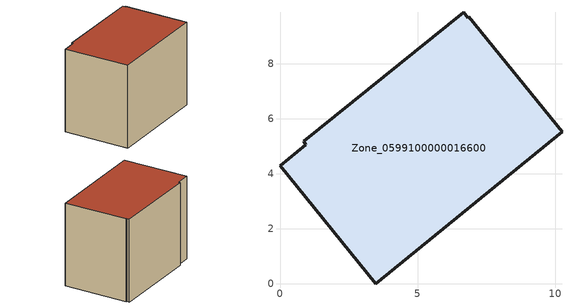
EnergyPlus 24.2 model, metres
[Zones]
Zone_0599100000016600
 floor ground (C_G): 6.67,9.87 6.83,9.68 6.87,9.71 10.25,5.52 3.48,0 0,4.29 0.94,5.06 0.87,5.18 z0
 wall outside (C_F): 6.67,9.87 0.87,5.18 0.94,5.06 0,4.29 3.48,0 10.25,5.52 6.87,9.71 6.83,9.68 6.67,9.87 z0:6.94
 roof outside (C_R): 6.83,9.68 6.67,9.87 0.87,5.18 0.94,5.06 0,4.29 3.48,0 10.25,5.52 6.87,9.71 z6.94
[BUILDING]
Pand.0599100000016600: North Axis=0; Terrain=City; Loads Convergence Tolerance Value=0.04; Temperature Convergence Tolerance Value=0.4; Solar Distribution=FullExterior; Maximum Number of Warmup Days=25; Minimum Number of Warmup Days=1
[Site:Location]
Rotterdam.The.Hague.AP_ZH_NLD Design_Conditions: Latitude=51.96; Longitude=4.45; Time Zone=1; Elevation=-4.5
[SITE:GROUNDTEMPERATURE:BUILDINGSURFACE]
18, 18, 18, 18, 18, 18, 18, 18, 18, 18, 18, 18
[MATERIAL] Thermal Absorptance=0.9; Solar Absorptance=0.7; Visible Absorptance=0.7
Name | Roughness | Thickness | Conductivity | Density | Specific Heat
G.TC.1946 | MediumSmooth | 0.15 | 1 | 540 | 1210
F.TC.1946 | Rough | 0.3 | 0.857143 | 1920 | 840
R.TC.1946 | MediumRough | 0.2 | 0.909091 | 1500 | 1000
[CONSTRUCTION]
C_G: G.TC.1946
C_F: F.TC.1946
C_R: R.TC.1946
[ZONE]
Zone_0599100000016600: Type=1; Multiplier=1; Ceiling Height=Autocalculate; Volume=Autocalculate; Floor Area=autocalculate; Part of Total Floor Area=Yes
[ZONEINFILTRATION:DESIGNFLOWRATE]
Infil_Zone_0599100000016600: Zone or ZoneList or Space or SpaceList=Zone_0599100000016600; Schedule=AlwaysOn; Design Flow Rate Calculation Method=Flow/Area; Flow Rate per Floor Area=0.003; Constant Term Coefficient=1; Temperature Term Coefficient=0; Velocity Term Coefficient=0; Velocity Squared Term Coefficient=0
[HVACTEMPLATE:ZONE:IDEALLOADSAIRSYSTEM]
Zone_0599100000016600: Maximum Heating Supply Air Temperature=50; Minimum Cooling Supply Air Temperature=13; Maximum Heating Supply Air Humidity Ratio=0.0156; Minimum Cooling Supply Air Humidity Ratio=0.0077; Heating Limit=NoLimit; Cooling Limit=NoLimit; Dehumidification Control Type=ConstantSensibleHeatRatio; Cooling Sensible Heat Ratio=0.7; Dehumidification Setpoint=60; Humidification Control Type=None; Humidification Setpoint=30; Outdoor Air Method=None; Outdoor Air Flow Rate per Person=0.00944; Outdoor Air Flow Rate per Zone Floor Area=0; Outdoor Air Flow Rate per Zone=0; Demand Controlled Ventilation Type=None; Outdoor Air Economizer Type=NoEconomizer; Heat Recovery Type=None; Sensible Heat Recovery Effectiveness=0.7; Latent Heat Recovery Effectiveness=0.65
[ZONECONTROL:THERMOSTAT]
ThermostatControl_Zone_0599100000016600: Zone or ZoneList=Zone_0599100000016600; Control Type Schedule=DualSetpointControlType; Control 1=Thermostat_Zone_0599100000016600; Temperature Difference Between Cutout And Setpoint=0
[THERMOSTATSETPOINT:DUALSETPOINT]
Thermostat_Zone_0599100000016600: Heating Setpoint Temperature Schedule=HeatingSetpoint_Zone_0599100000016600; Cooling Setpoint Temperature Schedule=CoolingSetpoint_Zone_0599100000016600
[SCHEDULE:COMPACT]
HeatingSetpoint_Zone_0599100000016600: Through: 12/31, For: AllDays, Until: 24:00, 21
CoolingSetpoint_Zone_0599100000016600: Through: 12/31, For: AllDays, Until: 24:00, 24
DualSetpointControlType: Through: 12/31, For: AllDays, Until: 24:00, 4
AlwaysOn: Through: 12/31, For: AllDays, Until: 24:00, 1
